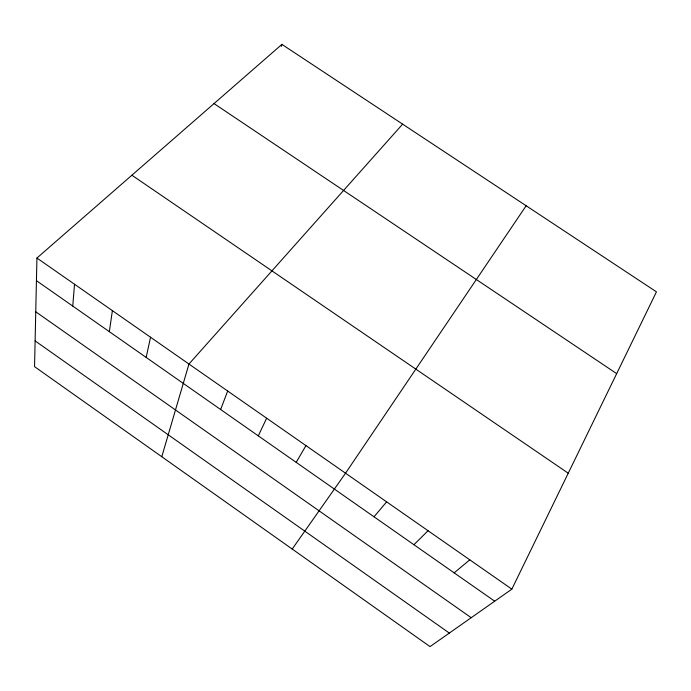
<?xml version="1.0" encoding="UTF-8"?>
<svg xmlns="http://www.w3.org/2000/svg" width="691" height="691" viewBox="0 0 691 691"><rect width="100%" height="100%" fill="white"/><g stroke="black" fill="none" stroke-linecap="round" stroke-linejoin="round"><path stroke-width="1.04" d="M36.934 258.037L34.55 366.653L430.035 646.621L511.85 589.155L656.45 291.852L281.911 44.379L36.934 258.037L511.85 589.155M72.754 306.078L74.524 284.251M109.342 331.663L112.383 310.648M146.181 357.437L150.534 337.243M281.315 46.409L281.911 44.379M161.789 456.725L188.954 364.036L402.637 124.147M220.654 409.521L227.667 391.02M258.287 435.848L266.666 418.21M296.197 462.365L305.958 445.609M526.153 205.763L345.535 473.205L292.207 549.051M374.012 516.79L386.632 501.856M413.935 544.715L428.049 530.731M454.168 572.856L469.785 559.831M214.029 103.581L616.674 373.632M131.886 175.22L568.244 473.205M36.433 280.676L494.696 601.205M35.751 311.796L471.202 617.702M35.111 340.896L449.323 633.077"/></g></svg>
